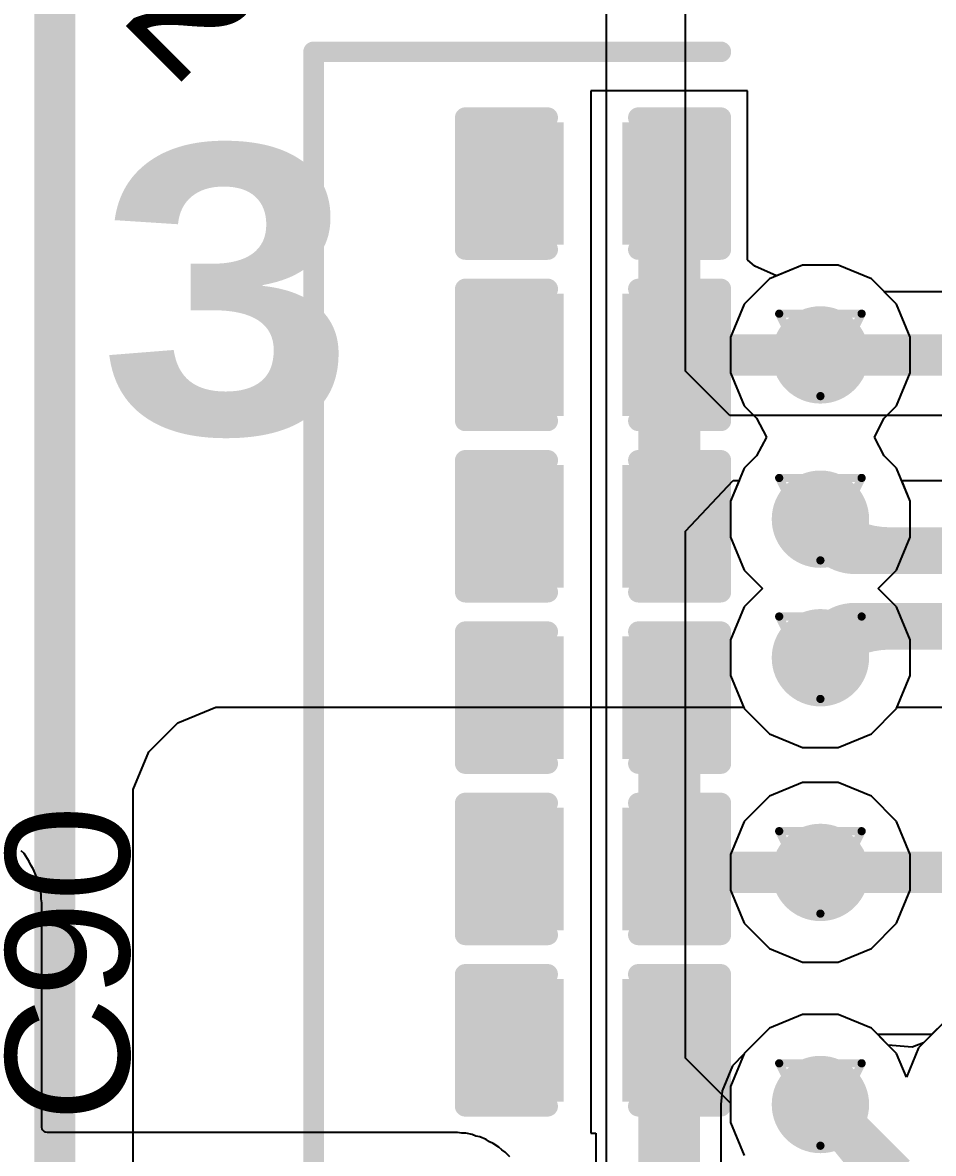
# Model space of a CAD drawing. Header units: inches. Extents: x 0 to 211, y 0 to 201.
# Drawn here: x 2.3742 to 2.5951, y 1.5427 to 1.8171 of the extents above; entities that cross this region are included whole.
import ezdxf

# ---------------------------------------------------------------- set-up
doc = ezdxf.new("R2010")
doc.units = ezdxf.units.IN
doc.header["$MEASUREMENT"] = 0
for name, color, linetype in [('Bottom Layer', 5, 'Continuous'), ('Drill Drawing', 1, 'Continuous'), ('Layer 1', 16, 'Continuous'), ('Layer 2', 76, 'Continuous'), ('Top Layer', 1, 'Continuous'), ('Top Overlay', 2, 'Continuous'), ('Top Paste', 8, 'Continuous'), ('Top Solder', 216, 'Continuous'), ('Via Holes', 16, 'Continuous')]:
    doc.layers.add(name, color=color, linetype=linetype)
doc.styles.add('Arial', font='', dxfattribs={"height": 0.2})
doc.styles.add('Arial Black_Bold', font='', dxfattribs={"height": 0.2})
doc.styles.get('Arial').set_extended_font_data('Arial')
doc.styles.get('Arial Black_Bold').set_extended_font_data('Arial Black', bold=True)

# ---------------------------------------------------------------- blocks, each defined once
blk = doc.blocks.new('C___0402_259')
at = {"layer": 'Top Layer'}
for points in [[(-0.0275, -0.0125), (-0.0275, 0.0125), (-0.0095, 0.0125), (-0.0095, -0.0125)], [(0.0095, -0.0125), (0.0095, 0.0125), (0.0275, 0.0125), (0.0275, -0.0125)]]:
    blk.add_hatch(color=1, dxfattribs=at).paths.add_polyline_path(points)
at = {"layer": 'Top Paste'}
for points in [[(-0.0275, -0.0125), (-0.0275, 0.0125), (-0.0095, 0.0125), (-0.0095, -0.0125)], [(0.0095, -0.0125), (0.0095, 0.0125), (0.0275, 0.0125), (0.0275, -0.0125)]]:
    blk.add_hatch(color=8, dxfattribs=at).paths.add_polyline_path(points)
at = {"layer": 'Top Solder'}
for points in [[(-0.02986, -0.01486), (-0.02986, 0.01486), (-0.00714, 0.01486), (-0.00714, -0.01486)], [(0.00714, -0.01486), (0.00714, 0.01486), (0.02986, 0.01486), (0.02986, -0.01486)]]:
    blk.add_hatch(color=216, dxfattribs=at).paths.add_polyline_path(points)
at = {"layer": 'Top Overlay'}
for points in [[(-0.031, -0.016, 0.005, 0.005, 0), (-0.031, 0.016, 0.005, 0.005, 0)], [(-0.031, 0.016, 0.005, 0.005, 0), (-0.011, 0.016, 0.005, 0.005, 0)], [(0.011, 0.016, 0.005, 0.005, 0), (0.031, 0.016, 0.005, 0.005, 0)], [(0.031, -0.016, 0.005, 0.005, 0), (0.031, 0.016, 0.005, 0.005, 0)], [(-0.031, -0.016, 0.005, 0.005, 0), (-0.011, -0.016, 0.005, 0.005, 0)], [(0.011, -0.016, 0.005, 0.005, 0), (0.031, -0.016, 0.005, 0.005, 0)]]:
    blk.add_lwpolyline(points, format="xyseb", dxfattribs=at)
for points in [[(-0.03225, 0.016, 0.0025, 0.0025, 1), (-0.02975, 0.016, 0.0025, 0.0025, 1)], [(-0.03225, 0.016, 0.0025, 0.0025, 1), (-0.02975, 0.016, 0.0025, 0.0025, 1)], [(-0.01225, 0.016, 0.0025, 0.0025, 1), (-0.00975, 0.016, 0.0025, 0.0025, 1)], [(0.00975, 0.016, 0.0025, 0.0025, 1), (0.01225, 0.016, 0.0025, 0.0025, 1)], [(0.02975, 0.016, 0.0025, 0.0025, 1), (0.03225, 0.016, 0.0025, 0.0025, 1)], [(0.02975, 0.016, 0.0025, 0.0025, 1), (0.03225, 0.016, 0.0025, 0.0025, 1)], [(-0.03225, -0.016, 0.0025, 0.0025, 1), (-0.02975, -0.016, 0.0025, 0.0025, 1)], [(-0.03225, -0.016, 0.0025, 0.0025, 1), (-0.02975, -0.016, 0.0025, 0.0025, 1)], [(-0.01225, -0.016, 0.0025, 0.0025, 1), (-0.00975, -0.016, 0.0025, 0.0025, 1)], [(0.00975, -0.016, 0.0025, 0.0025, 1), (0.01225, -0.016, 0.0025, 0.0025, 1)], [(0.02975, -0.016, 0.0025, 0.0025, 1), (0.03225, -0.016, 0.0025, 0.0025, 1)], [(0.02975, -0.016, 0.0025, 0.0025, 1), (0.03225, -0.016, 0.0025, 0.0025, 1)]]:
    blk.add_lwpolyline(points, format="xyseb", close=True, dxfattribs=at)
blk = doc.blocks.new('C___0402_263')
at = {"layer": 'Top Layer'}
for points in [[(-0.0275, -0.0125), (-0.0275, 0.0125), (-0.0095, 0.0125), (-0.0095, -0.0125)], [(0.0095, -0.0125), (0.0095, 0.0125), (0.0275, 0.0125), (0.0275, -0.0125)]]:
    blk.add_hatch(color=1, dxfattribs=at).paths.add_polyline_path(points)
at = {"layer": 'Top Paste'}
for points in [[(-0.0275, -0.0125), (-0.0275, 0.0125), (-0.0095, 0.0125), (-0.0095, -0.0125)], [(0.0095, -0.0125), (0.0095, 0.0125), (0.0275, 0.0125), (0.0275, -0.0125)]]:
    blk.add_hatch(color=8, dxfattribs=at).paths.add_polyline_path(points)
at = {"layer": 'Top Solder'}
for points in [[(-0.02986, -0.01486), (-0.02986, 0.01486), (-0.00714, 0.01486), (-0.00714, -0.01486)], [(0.00714, -0.01486), (0.00714, 0.01486), (0.02986, 0.01486), (0.02986, -0.01486)]]:
    blk.add_hatch(color=216, dxfattribs=at).paths.add_polyline_path(points)
at = {"layer": 'Top Overlay'}
for points in [[(-0.031, 0.016, 0.005, 0.005, 0), (-0.011, 0.016, 0.005, 0.005, 0)], [(-0.031, -0.016, 0.005, 0.005, 0), (-0.031, 0.016, 0.005, 0.005, 0)], [(0.011, 0.016, 0.005, 0.005, 0), (0.031, 0.016, 0.005, 0.005, 0)], [(0.031, 0.016, 0.005, 0.005, 0), (0.031, -0.016, 0.005, 0.005, 0)], [(-0.031, -0.016, 0.005, 0.005, 0), (-0.011, -0.016, 0.005, 0.005, 0)], [(0.011, -0.016, 0.005, 0.005, 0), (0.031, -0.016, 0.005, 0.005, 0)]]:
    blk.add_lwpolyline(points, format="xyseb", dxfattribs=at)
for points in [[(-0.03225, 0.016, 0.0025, 0.0025, 1), (-0.02975, 0.016, 0.0025, 0.0025, 1)], [(-0.03225, 0.016, 0.0025, 0.0025, 1), (-0.02975, 0.016, 0.0025, 0.0025, 1)], [(-0.01225, 0.016, 0.0025, 0.0025, 1), (-0.00975, 0.016, 0.0025, 0.0025, 1)], [(0.00975, 0.016, 0.0025, 0.0025, 1), (0.01225, 0.016, 0.0025, 0.0025, 1)], [(0.02975, 0.016, 0.0025, 0.0025, 1), (0.03225, 0.016, 0.0025, 0.0025, 1)], [(0.02975, 0.016, 0.0025, 0.0025, 1), (0.03225, 0.016, 0.0025, 0.0025, 1)], [(-0.03225, -0.016, 0.0025, 0.0025, 1), (-0.02975, -0.016, 0.0025, 0.0025, 1)], [(-0.03225, -0.016, 0.0025, 0.0025, 1), (-0.02975, -0.016, 0.0025, 0.0025, 1)], [(-0.01225, -0.016, 0.0025, 0.0025, 1), (-0.00975, -0.016, 0.0025, 0.0025, 1)], [(0.00975, -0.016, 0.0025, 0.0025, 1), (0.01225, -0.016, 0.0025, 0.0025, 1)], [(0.02975, -0.016, 0.0025, 0.0025, 1), (0.03225, -0.016, 0.0025, 0.0025, 1)], [(0.02975, -0.016, 0.0025, 0.0025, 1), (0.03225, -0.016, 0.0025, 0.0025, 1)]]:
    blk.add_lwpolyline(points, format="xyseb", close=True, dxfattribs=at)
blk = doc.blocks.new('C___0402_267')
at = {"layer": 'Top Layer'}
for points in [[(-0.0275, -0.0125), (-0.0275, 0.0125), (-0.0095, 0.0125), (-0.0095, -0.0125)], [(0.0095, -0.0125), (0.0095, 0.0125), (0.0275, 0.0125), (0.0275, -0.0125)]]:
    blk.add_hatch(color=1, dxfattribs=at).paths.add_polyline_path(points)
at = {"layer": 'Top Paste'}
for points in [[(-0.0275, -0.0125), (-0.0275, 0.0125), (-0.0095, 0.0125), (-0.0095, -0.0125)], [(0.0095, -0.0125), (0.0095, 0.0125), (0.0275, 0.0125), (0.0275, -0.0125)]]:
    blk.add_hatch(color=8, dxfattribs=at).paths.add_polyline_path(points)
at = {"layer": 'Top Solder'}
for points in [[(-0.02986, -0.01486), (-0.02986, 0.01486), (-0.00714, 0.01486), (-0.00714, -0.01486)], [(0.00714, -0.01486), (0.00714, 0.01486), (0.02986, 0.01486), (0.02986, -0.01486)]]:
    blk.add_hatch(color=216, dxfattribs=at).paths.add_polyline_path(points)
at = {"layer": 'Top Overlay'}
for points in [[(-0.031, 0.016, 0.005, 0.005, 0), (-0.011, 0.016, 0.005, 0.005, 0)], [(-0.031, -0.016, 0.005, 0.005, 0), (-0.031, 0.016, 0.005, 0.005, 0)], [(0.011, 0.016, 0.005, 0.005, 0), (0.031, 0.016, 0.005, 0.005, 0)], [(0.031, -0.016, 0.005, 0.005, 0), (0.031, 0.016, 0.005, 0.005, 0)], [(-0.031, -0.016, 0.005, 0.005, 0), (-0.011, -0.016, 0.005, 0.005, 0)], [(0.011, -0.016, 0.005, 0.005, 0), (0.031, -0.016, 0.005, 0.005, 0)]]:
    blk.add_lwpolyline(points, format="xyseb", dxfattribs=at)
for points in [[(-0.03225, 0.016, 0.0025, 0.0025, 1), (-0.02975, 0.016, 0.0025, 0.0025, 1)], [(-0.03225, 0.016, 0.0025, 0.0025, 1), (-0.02975, 0.016, 0.0025, 0.0025, 1)], [(-0.01225, 0.016, 0.0025, 0.0025, 1), (-0.00975, 0.016, 0.0025, 0.0025, 1)], [(0.00975, 0.016, 0.0025, 0.0025, 1), (0.01225, 0.016, 0.0025, 0.0025, 1)], [(0.02975, 0.016, 0.0025, 0.0025, 1), (0.03225, 0.016, 0.0025, 0.0025, 1)], [(0.02975, 0.016, 0.0025, 0.0025, 1), (0.03225, 0.016, 0.0025, 0.0025, 1)], [(-0.03225, -0.016, 0.0025, 0.0025, 1), (-0.02975, -0.016, 0.0025, 0.0025, 1)], [(-0.03225, -0.016, 0.0025, 0.0025, 1), (-0.02975, -0.016, 0.0025, 0.0025, 1)], [(-0.01225, -0.016, 0.0025, 0.0025, 1), (-0.00975, -0.016, 0.0025, 0.0025, 1)], [(0.00975, -0.016, 0.0025, 0.0025, 1), (0.01225, -0.016, 0.0025, 0.0025, 1)], [(0.02975, -0.016, 0.0025, 0.0025, 1), (0.03225, -0.016, 0.0025, 0.0025, 1)], [(0.02975, -0.016, 0.0025, 0.0025, 1), (0.03225, -0.016, 0.0025, 0.0025, 1)]]:
    blk.add_lwpolyline(points, format="xyseb", close=True, dxfattribs=at)
blk = doc.blocks.new('C___0402_268')
at = {"layer": 'Top Layer'}
for points in [[(-0.0275, -0.0125), (-0.0275, 0.0125), (-0.0095, 0.0125), (-0.0095, -0.0125)], [(0.0095, -0.0125), (0.0095, 0.0125), (0.0275, 0.0125), (0.0275, -0.0125)]]:
    blk.add_hatch(color=1, dxfattribs=at).paths.add_polyline_path(points)
at = {"layer": 'Top Paste'}
for points in [[(-0.0275, -0.0125), (-0.0275, 0.0125), (-0.0095, 0.0125), (-0.0095, -0.0125)], [(0.0095, -0.0125), (0.0095, 0.0125), (0.0275, 0.0125), (0.0275, -0.0125)]]:
    blk.add_hatch(color=8, dxfattribs=at).paths.add_polyline_path(points)
at = {"layer": 'Top Solder'}
for points in [[(-0.02986, -0.01486), (-0.02986, 0.01486), (-0.00714, 0.01486), (-0.00714, -0.01486)], [(0.00714, -0.01486), (0.00714, 0.01486), (0.02986, 0.01486), (0.02986, -0.01486)]]:
    blk.add_hatch(color=216, dxfattribs=at).paths.add_polyline_path(points)
at = {"layer": 'Top Overlay'}
for points in [[(-0.031, 0.016, 0.005, 0.005, 0), (-0.031, -0.016, 0.005, 0.005, 0)], [(-0.031, 0.016, 0.005, 0.005, 0), (-0.011, 0.016, 0.005, 0.005, 0)], [(0.011, 0.016, 0.005, 0.005, 0), (0.031, 0.016, 0.005, 0.005, 0)], [(0.031, -0.016, 0.005, 0.005, 0), (0.031, 0.016, 0.005, 0.005, 0)], [(-0.031, -0.016, 0.005, 0.005, 0), (-0.011, -0.016, 0.005, 0.005, 0)], [(0.011, -0.016, 0.005, 0.005, 0), (0.031, -0.016, 0.005, 0.005, 0)]]:
    blk.add_lwpolyline(points, format="xyseb", dxfattribs=at)
for points in [[(-0.03225, 0.016, 0.0025, 0.0025, 1), (-0.02975, 0.016, 0.0025, 0.0025, 1)], [(-0.03225, 0.016, 0.0025, 0.0025, 1), (-0.02975, 0.016, 0.0025, 0.0025, 1)], [(-0.01225, 0.016, 0.0025, 0.0025, 1), (-0.00975, 0.016, 0.0025, 0.0025, 1)], [(0.00975, 0.016, 0.0025, 0.0025, 1), (0.01225, 0.016, 0.0025, 0.0025, 1)], [(0.02975, 0.016, 0.0025, 0.0025, 1), (0.03225, 0.016, 0.0025, 0.0025, 1)], [(0.02975, 0.016, 0.0025, 0.0025, 1), (0.03225, 0.016, 0.0025, 0.0025, 1)], [(-0.03225, -0.016, 0.0025, 0.0025, 1), (-0.02975, -0.016, 0.0025, 0.0025, 1)], [(-0.03225, -0.016, 0.0025, 0.0025, 1), (-0.02975, -0.016, 0.0025, 0.0025, 1)], [(-0.01225, -0.016, 0.0025, 0.0025, 1), (-0.00975, -0.016, 0.0025, 0.0025, 1)], [(0.00975, -0.016, 0.0025, 0.0025, 1), (0.01225, -0.016, 0.0025, 0.0025, 1)], [(0.02975, -0.016, 0.0025, 0.0025, 1), (0.03225, -0.016, 0.0025, 0.0025, 1)], [(0.02975, -0.016, 0.0025, 0.0025, 1), (0.03225, -0.016, 0.0025, 0.0025, 1)]]:
    blk.add_lwpolyline(points, format="xyseb", close=True, dxfattribs=at)
blk = doc.blocks.new('C___0402_269')
at = {"layer": 'Top Layer'}
for points in [[(-0.0275, -0.0125), (-0.0275, 0.0125), (-0.0095, 0.0125), (-0.0095, -0.0125)], [(0.0095, -0.0125), (0.0095, 0.0125), (0.0275, 0.0125), (0.0275, -0.0125)]]:
    blk.add_hatch(color=1, dxfattribs=at).paths.add_polyline_path(points)
at = {"layer": 'Top Paste'}
for points in [[(-0.0275, -0.0125), (-0.0275, 0.0125), (-0.0095, 0.0125), (-0.0095, -0.0125)], [(0.0095, -0.0125), (0.0095, 0.0125), (0.0275, 0.0125), (0.0275, -0.0125)]]:
    blk.add_hatch(color=8, dxfattribs=at).paths.add_polyline_path(points)
at = {"layer": 'Top Solder'}
for points in [[(-0.02986, -0.01486), (-0.02986, 0.01486), (-0.00714, 0.01486), (-0.00714, -0.01486)], [(0.00714, -0.01486), (0.00714, 0.01486), (0.02986, 0.01486), (0.02986, -0.01486)]]:
    blk.add_hatch(color=216, dxfattribs=at).paths.add_polyline_path(points)
at = {"layer": 'Top Overlay'}
for points in [[(-0.031, -0.016, 0.005, 0.005, 0), (-0.031, 0.016, 0.005, 0.005, 0)], [(-0.031, 0.016, 0.005, 0.005, 0), (-0.011, 0.016, 0.005, 0.005, 0)], [(0.011, 0.016, 0.005, 0.005, 0), (0.031, 0.016, 0.005, 0.005, 0)], [(0.031, 0.016, 0.005, 0.005, 0), (0.031, -0.016, 0.005, 0.005, 0)], [(-0.031, -0.016, 0.005, 0.005, 0), (-0.011, -0.016, 0.005, 0.005, 0)], [(0.011, -0.016, 0.005, 0.005, 0), (0.031, -0.016, 0.005, 0.005, 0)]]:
    blk.add_lwpolyline(points, format="xyseb", dxfattribs=at)
for points in [[(-0.03225, 0.016, 0.0025, 0.0025, 1), (-0.02975, 0.016, 0.0025, 0.0025, 1)], [(-0.03225, 0.016, 0.0025, 0.0025, 1), (-0.02975, 0.016, 0.0025, 0.0025, 1)], [(-0.01225, 0.016, 0.0025, 0.0025, 1), (-0.00975, 0.016, 0.0025, 0.0025, 1)], [(0.00975, 0.016, 0.0025, 0.0025, 1), (0.01225, 0.016, 0.0025, 0.0025, 1)], [(0.02975, 0.016, 0.0025, 0.0025, 1), (0.03225, 0.016, 0.0025, 0.0025, 1)], [(0.02975, 0.016, 0.0025, 0.0025, 1), (0.03225, 0.016, 0.0025, 0.0025, 1)], [(-0.03225, -0.016, 0.0025, 0.0025, 1), (-0.02975, -0.016, 0.0025, 0.0025, 1)], [(-0.03225, -0.016, 0.0025, 0.0025, 1), (-0.02975, -0.016, 0.0025, 0.0025, 1)], [(-0.01225, -0.016, 0.0025, 0.0025, 1), (-0.00975, -0.016, 0.0025, 0.0025, 1)], [(0.00975, -0.016, 0.0025, 0.0025, 1), (0.01225, -0.016, 0.0025, 0.0025, 1)], [(0.02975, -0.016, 0.0025, 0.0025, 1), (0.03225, -0.016, 0.0025, 0.0025, 1)], [(0.02975, -0.016, 0.0025, 0.0025, 1), (0.03225, -0.016, 0.0025, 0.0025, 1)]]:
    blk.add_lwpolyline(points, format="xyseb", close=True, dxfattribs=at)
blk = doc.blocks.new('C___0402_270')
at = {"layer": 'Top Layer'}
for points in [[(-0.0275, -0.0125), (-0.0275, 0.0125), (-0.0095, 0.0125), (-0.0095, -0.0125)], [(0.0095, -0.0125), (0.0095, 0.0125), (0.0275, 0.0125), (0.0275, -0.0125)]]:
    blk.add_hatch(color=1, dxfattribs=at).paths.add_polyline_path(points)
at = {"layer": 'Top Paste'}
for points in [[(-0.0275, -0.0125), (-0.0275, 0.0125), (-0.0095, 0.0125), (-0.0095, -0.0125)], [(0.0095, -0.0125), (0.0095, 0.0125), (0.0275, 0.0125), (0.0275, -0.0125)]]:
    blk.add_hatch(color=8, dxfattribs=at).paths.add_polyline_path(points)
at = {"layer": 'Top Solder'}
for points in [[(-0.02986, -0.01486), (-0.02986, 0.01486), (-0.00714, 0.01486), (-0.00714, -0.01486)], [(0.00714, -0.01486), (0.00714, 0.01486), (0.02986, 0.01486), (0.02986, -0.01486)]]:
    blk.add_hatch(color=216, dxfattribs=at).paths.add_polyline_path(points)
at = {"layer": 'Top Overlay'}
for points in [[(-0.031, -0.016, 0.005, 0.005, 0), (-0.031, 0.016, 0.005, 0.005, 0)], [(-0.031, 0.016, 0.005, 0.005, 0), (-0.011, 0.016, 0.005, 0.005, 0)], [(0.011, 0.016, 0.005, 0.005, 0), (0.031, 0.016, 0.005, 0.005, 0)], [(0.031, -0.016, 0.005, 0.005, 0), (0.031, 0.016, 0.005, 0.005, 0)], [(-0.031, -0.016, 0.005, 0.005, 0), (-0.011, -0.016, 0.005, 0.005, 0)], [(0.011, -0.016, 0.005, 0.005, 0), (0.031, -0.016, 0.005, 0.005, 0)]]:
    blk.add_lwpolyline(points, format="xyseb", dxfattribs=at)
for points in [[(-0.03225, 0.016, 0.0025, 0.0025, 1), (-0.02975, 0.016, 0.0025, 0.0025, 1)], [(-0.03225, 0.016, 0.0025, 0.0025, 1), (-0.02975, 0.016, 0.0025, 0.0025, 1)], [(-0.01225, 0.016, 0.0025, 0.0025, 1), (-0.00975, 0.016, 0.0025, 0.0025, 1)], [(0.00975, 0.016, 0.0025, 0.0025, 1), (0.01225, 0.016, 0.0025, 0.0025, 1)], [(0.02975, 0.016, 0.0025, 0.0025, 1), (0.03225, 0.016, 0.0025, 0.0025, 1)], [(0.02975, 0.016, 0.0025, 0.0025, 1), (0.03225, 0.016, 0.0025, 0.0025, 1)], [(-0.03225, -0.016, 0.0025, 0.0025, 1), (-0.02975, -0.016, 0.0025, 0.0025, 1)], [(-0.03225, -0.016, 0.0025, 0.0025, 1), (-0.02975, -0.016, 0.0025, 0.0025, 1)], [(-0.01225, -0.016, 0.0025, 0.0025, 1), (-0.00975, -0.016, 0.0025, 0.0025, 1)], [(0.00975, -0.016, 0.0025, 0.0025, 1), (0.01225, -0.016, 0.0025, 0.0025, 1)], [(0.02975, -0.016, 0.0025, 0.0025, 1), (0.03225, -0.016, 0.0025, 0.0025, 1)], [(0.02975, -0.016, 0.0025, 0.0025, 1), (0.03225, -0.016, 0.0025, 0.0025, 1)]]:
    blk.add_lwpolyline(points, format="xyseb", close=True, dxfattribs=at)

msp = doc.modelspace()

# ---------------------------------------------------------------- hatches: boundary and pattern name
at = {"layer": 'Bottom Layer'}
h = msp.add_hatch(color=5, dxfattribs=at)
edge = h.paths.add_edge_path()
edge.add_arc((2.56773, 1.73646), 0.01181, 0, 360)
h = msp.add_hatch(color=5, dxfattribs=at)
edge = h.paths.add_edge_path()
edge.add_arc((2.56773, 1.6966), 0.01181, 0, 360)
h = msp.add_hatch(color=5, dxfattribs=at)
edge = h.paths.add_edge_path()
edge.add_arc((2.56773, 1.66298), 0.01181, 0, 360)
h = msp.add_hatch(color=5, dxfattribs=at)
edge = h.paths.add_edge_path()
edge.add_arc((2.56773, 1.61089), 0.01181, 0, 360)
h = msp.add_hatch(color=5, dxfattribs=at)
edge = h.paths.add_edge_path()
edge.add_arc((2.56773, 1.55457), 0.01181, 0, 360)
at = {"layer": 'Layer 1'}
h = msp.add_hatch(color=16, dxfattribs=at)
edge = h.paths.add_edge_path()
edge.add_arc((2.56773, 1.73646), 0.01181, 0, 360)
h = msp.add_hatch(color=16, dxfattribs=at)
edge = h.paths.add_edge_path()
edge.add_arc((2.56773, 1.6966), 0.01181, 0, 360)
h = msp.add_hatch(color=16, dxfattribs=at)
edge = h.paths.add_edge_path()
edge.add_arc((2.56773, 1.66298), 0.01181, 0, 360)
h = msp.add_hatch(color=16, dxfattribs=at)
edge = h.paths.add_edge_path()
edge.add_arc((2.56773, 1.61089), 0.01181, 0, 360)
h = msp.add_hatch(color=16, dxfattribs=at)
edge = h.paths.add_edge_path()
edge.add_arc((2.56773, 1.55457), 0.01181, 0, 360)
at = {"layer": 'Layer 2'}
h = msp.add_hatch(color=76, dxfattribs=at)
edge = h.paths.add_edge_path()
edge.add_arc((2.56773, 1.73646), 0.01181, 0, 360)
h = msp.add_hatch(color=76, dxfattribs=at)
edge = h.paths.add_edge_path()
edge.add_arc((2.56773, 1.6966), 0.01181, 0, 360)
h = msp.add_hatch(color=76, dxfattribs=at)
edge = h.paths.add_edge_path()
edge.add_arc((2.56773, 1.66298), 0.01181, 0, 360)
h = msp.add_hatch(color=76, dxfattribs=at)
edge = h.paths.add_edge_path()
edge.add_arc((2.56773, 1.61089), 0.01181, 0, 360)
h = msp.add_hatch(color=76, dxfattribs=at)
edge = h.paths.add_edge_path()
edge.add_arc((2.56773, 1.55457), 0.01181, 0, 360)
at = {"layer": 'Top Layer'}
h = msp.add_hatch(color=1, dxfattribs=at)
edge = h.paths.add_edge_path()
edge.add_arc((2.56773, 1.73646), 0.01181, 0, 360)
h = msp.add_hatch(color=1, dxfattribs=at)
edge = h.paths.add_edge_path()
edge.add_arc((2.56773, 1.6966), 0.01181, 0, 360)
h = msp.add_hatch(color=1, dxfattribs=at)
edge = h.paths.add_edge_path()
edge.add_arc((2.56773, 1.66298), 0.01181, 0, 360)
h = msp.add_hatch(color=1, dxfattribs=at)
edge = h.paths.add_edge_path()
edge.add_arc((2.56773, 1.61089), 0.01181, 0, 360)
h = msp.add_hatch(color=1, dxfattribs=at)
edge = h.paths.add_edge_path()
edge.add_arc((2.56773, 1.55457), 0.01181, 0, 360)
at = {"layer": 'Via Holes'}
h = msp.add_hatch(color=7, dxfattribs=at)
edge = h.paths.add_edge_path()
edge.add_arc((2.56773, 1.73646), 0.00591, 0, 360)
h = msp.add_hatch(color=7, dxfattribs=at)
edge = h.paths.add_edge_path()
edge.add_arc((2.56773, 1.6966), 0.00591, 0, 360)
h = msp.add_hatch(color=7, dxfattribs=at)
edge = h.paths.add_edge_path()
edge.add_arc((2.56773, 1.66298), 0.00591, 0, 360)
h = msp.add_hatch(color=7, dxfattribs=at)
edge = h.paths.add_edge_path()
edge.add_arc((2.56773, 1.61089), 0.00591, 0, 360)
h = msp.add_hatch(color=7, dxfattribs=at)
edge = h.paths.add_edge_path()
edge.add_arc((2.56773, 1.55457), 0.00591, 0, 360)

# ---------------------------------------------------------------- linework, layer by layer
at = {"layer": 'Bottom Layer'}
for p, q in [((2.41184, 1.64719), (2.42103, 1.651)), ((2.42103, 1.651), (2.426, 1.651)), ((2.426, 1.651), (2.54909, 1.651)), ((2.54909, 1.651), (2.54924, 1.65063)), ((2.54924, 1.65063), (2.55538, 1.64449)), ((2.58009, 1.64449), (2.58622, 1.65063)), ((2.58622, 1.65063), (2.58638, 1.651)), ((2.58638, 1.651), (2.72993, 1.651)), ((2.40481, 1.64016), (2.41184, 1.64719)), ((2.55538, 1.64449), (2.5634, 1.64117)), ((2.57207, 1.64117), (2.58009, 1.64449)), ((2.5634, 1.64117), (2.57207, 1.64117)), ((2.401, 1.63097), (2.40481, 1.64016)), ((2.5634, 1.6327), (2.55538, 1.62938)), ((2.57207, 1.6327), (2.5634, 1.6327)), ((2.58009, 1.62938), (2.57207, 1.6327)), ((2.401, 1.626), (2.401, 1.63097)), ((2.55538, 1.62938), (2.54924, 1.62325)), ((2.58622, 1.62325), (2.58009, 1.62938)), ((2.401, 1.46811), (2.401, 1.626)), ((2.54924, 1.62325), (2.54592, 1.61523)), ((2.58954, 1.61523), (2.58622, 1.62325)), ((2.54592, 1.61523), (2.54592, 1.60656)), ((2.58954, 1.60656), (2.58954, 1.61523)), ((2.54592, 1.60656), (2.54924, 1.59854)), ((2.58622, 1.59854), (2.58954, 1.60656)), ((2.54924, 1.59854), (2.55538, 1.5924)), ((2.58009, 1.5924), (2.58622, 1.59854)), ((2.55538, 1.5924), (2.5634, 1.58908)), ((2.57207, 1.58908), (2.58009, 1.5924)), ((2.5634, 1.58908), (2.57207, 1.58908)), ((2.5634, 1.57638), (2.55538, 1.57306)), ((2.57207, 1.57638), (2.5634, 1.57638)), ((2.58009, 1.57306), (2.57207, 1.57638)), ((2.55538, 1.57306), (2.54924, 1.56693)), ((2.58163, 1.57152), (2.58009, 1.57306)), ((2.59765, 1.57446), (2.59471, 1.57152)), ((2.59471, 1.57152), (2.58163, 1.57152)), ((2.54917, 1.56675), (2.54641, 1.56399)), ((2.54924, 1.56693), (2.54917, 1.56675)), ((2.54641, 1.56399), (2.54388, 1.55788)), ((2.54388, 1.55788), (2.54355, 1.55457)), ((2.54355, 1.55457), (2.54355, 1.47255))]:
    msp.add_line(p, q, dxfattribs=at)
for points in [[(2.382, 1.3123, 0.01, 0.01, 0), (2.382, 1.93891, 0.01, 0.01, 0)], [(2.57604, 1.68829, 0.01, 0.01, -0.414214), (2.56773, 1.6966, 0.01, 0.01, 0)], [(2.57604, 1.68829, 0.01, 0.01, 0), (2.60491, 1.68829, 0.01, 0.01, 0)], [(2.56773, 1.66298, 0.01, 0.01, -0.414214), (2.57604, 1.67129, 0.01, 0.01, 0)], [(2.57604, 1.67129, 0.01, 0.01, 0), (2.61195, 1.67129, 0.01, 0.01, 0)], [(2.56773, 1.55557, 0.01, 0.01, 0), (2.58588, 1.53742, 0.01, 0.01, 0)]]:
    msp.add_lwpolyline(points, format="xyseb", dxfattribs=at)
for points in [[(2.56523, 1.6966, 0.005, 0.005, 1), (2.57023, 1.6966, 0.005, 0.005, 1)], [(2.57354, 1.68829, 0.005, 0.005, 1), (2.57854, 1.68829, 0.005, 0.005, 1)], [(2.57354, 1.68829, 0.005, 0.005, 1), (2.57854, 1.68829, 0.005, 0.005, 1)], [(2.57354, 1.67129, 0.005, 0.005, 1), (2.57854, 1.67129, 0.005, 0.005, 1)], [(2.57354, 1.67129, 0.005, 0.005, 1), (2.57854, 1.67129, 0.005, 0.005, 1)], [(2.56523, 1.66298, 0.005, 0.005, 1), (2.57023, 1.66298, 0.005, 0.005, 1)], [(2.56523, 1.55557, 0.005, 0.005, 1), (2.57023, 1.55557, 0.005, 0.005, 1)]]:
    msp.add_lwpolyline(points, format="xyseb", close=True, dxfattribs=at)
at = {"layer": 'Drill Drawing'}
for points in [[(2.55773, 1.74646, 0.002, 0.002, 0), (2.57773, 1.74646, 0.002, 0.002, 0)], [(2.55773, 1.74646, 0.002, 0.002, 0), (2.56773, 1.72646, 0.002, 0.002, 0)], [(2.56773, 1.72646, 0.002, 0.002, 0), (2.57773, 1.74646, 0.002, 0.002, 0)], [(2.55773, 1.7066, 0.002, 0.002, 0), (2.57773, 1.7066, 0.002, 0.002, 0)], [(2.55773, 1.7066, 0.002, 0.002, 0), (2.56773, 1.6866, 0.002, 0.002, 0)], [(2.56773, 1.6866, 0.002, 0.002, 0), (2.57773, 1.7066, 0.002, 0.002, 0)], [(2.55773, 1.67298, 0.002, 0.002, 0), (2.57773, 1.67298, 0.002, 0.002, 0)], [(2.55773, 1.67298, 0.002, 0.002, 0), (2.56773, 1.65298, 0.002, 0.002, 0)], [(2.56773, 1.65298, 0.002, 0.002, 0), (2.57773, 1.67298, 0.002, 0.002, 0)], [(2.55773, 1.62089, 0.002, 0.002, 0), (2.57773, 1.62089, 0.002, 0.002, 0)], [(2.55773, 1.62089, 0.002, 0.002, 0), (2.56773, 1.60089, 0.002, 0.002, 0)], [(2.56773, 1.60089, 0.002, 0.002, 0), (2.57773, 1.62089, 0.002, 0.002, 0)], [(2.55773, 1.56457, 0.002, 0.002, 0), (2.57773, 1.56457, 0.002, 0.002, 0)], [(2.55773, 1.56457, 0.002, 0.002, 0), (2.56773, 1.54457, 0.002, 0.002, 0)], [(2.56773, 1.54457, 0.002, 0.002, 0), (2.57773, 1.56457, 0.002, 0.002, 0)]]:
    msp.add_lwpolyline(points, format="xyseb", dxfattribs=at)
for points in [[(2.55723, 1.74646, 0.001, 0.001, 1), (2.55823, 1.74646, 0.001, 0.001, 1)], [(2.55723, 1.74646, 0.001, 0.001, 1), (2.55823, 1.74646, 0.001, 0.001, 1)], [(2.57723, 1.74646, 0.001, 0.001, 1), (2.57823, 1.74646, 0.001, 0.001, 1)], [(2.57723, 1.74646, 0.001, 0.001, 1), (2.57823, 1.74646, 0.001, 0.001, 1)], [(2.56723, 1.72646, 0.001, 0.001, 1), (2.56823, 1.72646, 0.001, 0.001, 1)], [(2.56723, 1.72646, 0.001, 0.001, 1), (2.56823, 1.72646, 0.001, 0.001, 1)], [(2.55723, 1.7066, 0.001, 0.001, 1), (2.55823, 1.7066, 0.001, 0.001, 1)], [(2.55723, 1.7066, 0.001, 0.001, 1), (2.55823, 1.7066, 0.001, 0.001, 1)], [(2.57723, 1.7066, 0.001, 0.001, 1), (2.57823, 1.7066, 0.001, 0.001, 1)], [(2.57723, 1.7066, 0.001, 0.001, 1), (2.57823, 1.7066, 0.001, 0.001, 1)], [(2.56723, 1.6866, 0.001, 0.001, 1), (2.56823, 1.6866, 0.001, 0.001, 1)], [(2.56723, 1.6866, 0.001, 0.001, 1), (2.56823, 1.6866, 0.001, 0.001, 1)], [(2.55723, 1.67298, 0.001, 0.001, 1), (2.55823, 1.67298, 0.001, 0.001, 1)], [(2.55723, 1.67298, 0.001, 0.001, 1), (2.55823, 1.67298, 0.001, 0.001, 1)], [(2.57723, 1.67298, 0.001, 0.001, 1), (2.57823, 1.67298, 0.001, 0.001, 1)], [(2.57723, 1.67298, 0.001, 0.001, 1), (2.57823, 1.67298, 0.001, 0.001, 1)], [(2.56723, 1.65298, 0.001, 0.001, 1), (2.56823, 1.65298, 0.001, 0.001, 1)], [(2.56723, 1.65298, 0.001, 0.001, 1), (2.56823, 1.65298, 0.001, 0.001, 1)], [(2.55723, 1.62089, 0.001, 0.001, 1), (2.55823, 1.62089, 0.001, 0.001, 1)], [(2.55723, 1.62089, 0.001, 0.001, 1), (2.55823, 1.62089, 0.001, 0.001, 1)], [(2.57723, 1.62089, 0.001, 0.001, 1), (2.57823, 1.62089, 0.001, 0.001, 1)], [(2.57723, 1.62089, 0.001, 0.001, 1), (2.57823, 1.62089, 0.001, 0.001, 1)], [(2.56723, 1.60089, 0.001, 0.001, 1), (2.56823, 1.60089, 0.001, 0.001, 1)], [(2.56723, 1.60089, 0.001, 0.001, 1), (2.56823, 1.60089, 0.001, 0.001, 1)], [(2.55723, 1.56457, 0.001, 0.001, 1), (2.55823, 1.56457, 0.001, 0.001, 1)], [(2.55723, 1.56457, 0.001, 0.001, 1), (2.55823, 1.56457, 0.001, 0.001, 1)], [(2.57723, 1.56457, 0.001, 0.001, 1), (2.57823, 1.56457, 0.001, 0.001, 1)], [(2.57723, 1.56457, 0.001, 0.001, 1), (2.57823, 1.56457, 0.001, 0.001, 1)], [(2.56723, 1.54457, 0.001, 0.001, 1), (2.56823, 1.54457, 0.001, 0.001, 1)], [(2.56723, 1.54457, 0.001, 0.001, 1), (2.56823, 1.54457, 0.001, 0.001, 1)]]:
    msp.add_lwpolyline(points, format="xyseb", close=True, dxfattribs=at)
at = {"layer": 'Layer 1'}
for p, q in [((2.5634, 1.75827), (2.55538, 1.75495)), ((2.57207, 1.75827), (2.5634, 1.75827)), ((2.58009, 1.75495), (2.57207, 1.75827)), ((2.55538, 1.75495), (2.54924, 1.74881)), ((2.58622, 1.74881), (2.58009, 1.75495)), ((2.54924, 1.74881), (2.54592, 1.7408)), ((2.58954, 1.7408), (2.58622, 1.74881)), ((2.54592, 1.7408), (2.54592, 1.73212)), ((2.58954, 1.73212), (2.58954, 1.7408)), ((2.54592, 1.73212), (2.54924, 1.7241)), ((2.58622, 1.7241), (2.58954, 1.73212)), ((2.54924, 1.7241), (2.55224, 1.7211)), ((2.58322, 1.7211), (2.58622, 1.7241)), ((2.55224, 1.7211), (2.55463, 1.71653)), ((2.58084, 1.71653), (2.58322, 1.7211)), ((2.55463, 1.71653), (2.55224, 1.71196)), ((2.58322, 1.71196), (2.58084, 1.71653)), ((2.55224, 1.71196), (2.54924, 1.70896)), ((2.58622, 1.70896), (2.58322, 1.71196)), ((2.54924, 1.70896), (2.54592, 1.70094)), ((2.58954, 1.70094), (2.58622, 1.70896)), ((2.54592, 1.70094), (2.54592, 1.69226)), ((2.58954, 1.69226), (2.58954, 1.70094)), ((2.54592, 1.69226), (2.54924, 1.68425)), ((2.58622, 1.68425), (2.58954, 1.69226)), ((2.54924, 1.68425), (2.5537, 1.67979)), ((2.58177, 1.67979), (2.58622, 1.68425)), ((2.5537, 1.67979), (2.54924, 1.67533)), ((2.58622, 1.67533), (2.58177, 1.67979)), ((2.54924, 1.67533), (2.54592, 1.66732)), ((2.58954, 1.66732), (2.58622, 1.67533)), ((2.54592, 1.66732), (2.54592, 1.65864)), ((2.58954, 1.65864), (2.58954, 1.66732)), ((2.54592, 1.65864), (2.54924, 1.65063)), ((2.58622, 1.65063), (2.58954, 1.65864)), ((2.54924, 1.65063), (2.55538, 1.64449)), ((2.58009, 1.64449), (2.58622, 1.65063)), ((2.55538, 1.64449), (2.5634, 1.64117)), ((2.57207, 1.64117), (2.58009, 1.64449)), ((2.5634, 1.64117), (2.57207, 1.64117)), ((2.5634, 1.6327), (2.55538, 1.62938)), ((2.57207, 1.6327), (2.5634, 1.6327)), ((2.58009, 1.62938), (2.57207, 1.6327)), ((2.55538, 1.62938), (2.54924, 1.62325)), ((2.58622, 1.62325), (2.58009, 1.62938)), ((2.54924, 1.62325), (2.54592, 1.61523)), ((2.58954, 1.61523), (2.58622, 1.62325)), ((2.54592, 1.61523), (2.54592, 1.60656)), ((2.58954, 1.60656), (2.58954, 1.61523)), ((2.54592, 1.60656), (2.54924, 1.59854)), ((2.58622, 1.59854), (2.58954, 1.60656)), ((2.54924, 1.59854), (2.55538, 1.5924)), ((2.58009, 1.5924), (2.58622, 1.59854)), ((2.55538, 1.5924), (2.5634, 1.58908)), ((2.57207, 1.58908), (2.58009, 1.5924)), ((2.5634, 1.58908), (2.57207, 1.58908)), ((2.5634, 1.57638), (2.55538, 1.57306)), ((2.57207, 1.57638), (2.5634, 1.57638)), ((2.58009, 1.57306), (2.57207, 1.57638)), ((2.55538, 1.57306), (2.54924, 1.56693)), ((2.58419, 1.56896), (2.58009, 1.57306)), ((2.59765, 1.57446), (2.59272, 1.56953)), ((2.59272, 1.56953), (2.59002, 1.56845)), ((2.54924, 1.56693), (2.54592, 1.55891)), ((2.59002, 1.56845), (2.58419, 1.56896)), ((2.54592, 1.55891), (2.54592, 1.55023)), ((2.54592, 1.55023), (2.54924, 1.54222))]:
    msp.add_line(p, q, dxfattribs=at)
at = {"layer": 'Layer 2'}
for p, q in [((2.51572, 1.91272), (2.51572, 1.37772)), ((2.53499, 1.73253), (2.535, 1.9138)), ((2.54577, 1.72176), (2.53499, 1.73253)), ((2.62303, 1.72176), (2.54577, 1.72176)), ((2.53499, 1.69371), (2.5466, 1.70597)), ((2.54801, 1.70597), (2.54592, 1.70094)), ((2.5466, 1.70597), (2.54801, 1.70597)), ((2.58954, 1.70094), (2.58746, 1.70597)), ((2.58746, 1.70597), (2.62921, 1.70597)), ((2.54592, 1.70094), (2.54592, 1.69226)), ((2.58954, 1.69226), (2.58954, 1.70094)), ((2.53499, 1.56584), (2.53499, 1.69371)), ((2.54592, 1.69226), (2.54924, 1.68425)), ((2.58622, 1.68425), (2.58954, 1.69226)), ((2.54924, 1.68425), (2.5537, 1.67979)), ((2.58177, 1.67979), (2.58622, 1.68425)), ((2.5537, 1.67979), (2.54924, 1.67533)), ((2.58622, 1.67533), (2.58177, 1.67979)), ((2.54924, 1.67533), (2.54592, 1.66732)), ((2.58954, 1.66732), (2.58622, 1.67533)), ((2.54592, 1.66732), (2.54592, 1.65864)), ((2.58954, 1.65864), (2.58954, 1.66732)), ((2.54592, 1.65864), (2.54924, 1.65063)), ((2.58622, 1.65063), (2.58954, 1.65864)), ((2.54924, 1.65063), (2.55538, 1.64449)), ((2.58009, 1.64449), (2.58622, 1.65063)), ((2.55538, 1.64449), (2.5634, 1.64117)), ((2.57207, 1.64117), (2.58009, 1.64449)), ((2.5634, 1.64117), (2.57207, 1.64117)), ((2.5634, 1.57638), (2.55538, 1.57306)), ((2.57207, 1.57638), (2.5634, 1.57638)), ((2.58009, 1.57306), (2.57207, 1.57638)), ((2.55538, 1.57306), (2.54924, 1.56693)), ((2.58622, 1.56693), (2.58009, 1.57306)), ((2.59765, 1.57446), (2.59151, 1.56832)), ((2.54924, 1.56693), (2.54592, 1.55891)), ((2.58858, 1.56124), (2.58622, 1.56693)), ((2.59151, 1.56832), (2.58858, 1.56124)), ((2.54592, 1.55491), (2.53499, 1.56584)), ((2.54592, 1.55891), (2.54592, 1.55491))]:
    msp.add_line(p, q, dxfattribs=at)
at = {"layer": 'Top Layer'}
for p, q in [((2.55006, 1.80053), (2.51206, 1.80053)), ((2.51206, 1.80053), (2.51206, 1.75553)), ((2.55006, 1.75953), (2.55006, 1.80053)), ((2.55185, 1.75799), (2.55006, 1.75953)), ((2.55707, 1.75565), (2.55185, 1.75799)), ((2.5634, 1.75827), (2.55707, 1.75565)), ((2.57207, 1.75827), (2.5634, 1.75827)), ((2.58009, 1.75495), (2.57207, 1.75827)), ((2.51206, 1.75553), (2.51207, 1.75553)), ((2.51207, 1.75553), (2.51207, 1.71738)), ((2.58329, 1.75175), (2.58009, 1.75495)), ((2.66671, 1.75175), (2.58329, 1.75175)), ((2.51207, 1.71738), (2.51207, 1.71738)), ((2.51207, 1.71738), (2.51207, 1.67238)), ((2.51207, 1.67238), (2.51207, 1.63423)), ((2.51207, 1.63423), (2.51206, 1.63423)), ((2.51206, 1.63423), (2.51206, 1.59265)), ((2.37453, 1.61545), (2.37382, 1.61616)), ((2.3758, 1.61355), (2.37453, 1.61545)), ((2.37618, 1.61262), (2.3758, 1.61355)), ((2.37674, 1.61179), (2.37618, 1.61262)), ((2.37762, 1.60967), (2.37674, 1.61179)), ((2.37781, 1.60869), (2.37762, 1.60967)), ((2.3782, 1.60776), (2.37781, 1.60869)), ((2.37864, 1.60552), (2.3782, 1.60776)), ((2.37864, 1.60451), (2.37864, 1.60552)), ((2.37884, 1.60353), (2.37864, 1.60451)), ((2.37884, 1.60238), (2.37884, 1.60353)), ((2.37884, 1.54919), (2.37884, 1.60238)), ((2.51206, 1.59265), (2.51205, 1.59265)), ((2.51205, 1.59265), (2.51205, 1.54765)), ((2.37884, 1.54908), (2.37884, 1.54919)), ((2.37894, 1.54862), (2.37884, 1.54908)), ((2.37902, 1.54842), (2.37894, 1.54862)), ((2.37914, 1.54824), (2.37902, 1.54842)), ((2.37929, 1.54808), (2.37914, 1.54824)), ((2.37948, 1.54796), (2.37929, 1.54808)), ((2.37968, 1.54788), (2.37948, 1.54796)), ((2.38014, 1.54779), (2.37968, 1.54788)), ((2.38025, 1.54778), (2.38014, 1.54779)), ((2.47968, 1.54778), (2.38025, 1.54778)), ((2.48066, 1.54758), (2.47968, 1.54778)), ((2.48167, 1.54758), (2.48066, 1.54758)), ((2.48322, 1.54727), (2.48167, 1.54758)), ((2.51205, 1.54765), (2.51321, 1.54765)), ((2.51321, 1.54765), (2.51321, 1.53952)), ((2.48415, 1.54689), (2.48322, 1.54727)), ((2.48514, 1.54669), (2.48415, 1.54689)), ((2.4866, 1.54609), (2.48514, 1.54669)), ((2.48744, 1.54553), (2.4866, 1.54609)), ((2.48837, 1.54514), (2.48744, 1.54553)), ((2.48969, 1.54426), (2.48837, 1.54514)), ((2.4904, 1.54355), (2.48969, 1.54426)), ((2.49123, 1.54299), (2.4904, 1.54355)), ((2.49235, 1.54187), (2.49123, 1.54299))]:
    msp.add_line(p, q, dxfattribs=at)
for points in [[(2.53106, 1.73646, 0.015, 0.015, 0), (2.53106, 1.77803, 0.015, 0.015, 0)], [(2.53106, 1.69488, 0.015, 0.015, 0), (2.53106, 1.73646, 0.015, 0.015, 0)], [(2.53107, 1.73646, 0.01, 0.01, 0), (2.56773, 1.73646, 0.01, 0.01, 0)], [(2.53106, 1.73646, 0.007, 0.007, 0), (2.53107, 1.73646, 0.007, 0.007, 0)], [(2.56773, 1.73646, 0.01, 0.01, 0), (2.66671, 1.73646, 0.01, 0.01, 0)], [(2.58456, 1.68963, 0.01, 0.01, -0.198912), (2.56773, 1.6966, 0.01, 0.01, 0)], [(2.58456, 1.68963, 0.01, 0.01, 0), (2.67646, 1.68963, 0.01, 0.01, 0)], [(2.56773, 1.66298, 0.01, 0.01, -0.198912), (2.58456, 1.66995, 0.01, 0.01, 0)], [(2.58456, 1.66995, 0.01, 0.01, 0), (2.67646, 1.66995, 0.01, 0.01, 0)], [(2.53107, 1.61173, 0.015, 0.015, 0), (2.53107, 1.6533, 0.015, 0.015, 0)], [(2.53506, 1.61089, 0.01, 0.01, 0), (2.56773, 1.61089, 0.01, 0.01, 0)], [(2.56773, 1.61089, 0.01, 0.01, 0), (2.67646, 1.61089, 0.01, 0.01, 0)], [(2.53105, 1.51458, 0.015, 0.015, 0), (2.53105, 1.57015, 0.015, 0.015, 0)], [(2.56773, 1.55457, 0.009, 0.009, 0), (2.57925, 1.54042, 0.009, 0.009, 0)], [(2.59664, 1.53215, 0.009, 0.009, -0.225601), (2.57925, 1.54042, 0.009, 0.009, 0)]]:
    msp.add_lwpolyline(points, format="xyseb", dxfattribs=at)
for points in [[(2.52731, 1.77803, 0.0075, 0.0075, 1), (2.53481, 1.77803, 0.0075, 0.0075, 1)], [(2.52731, 1.73646, 0.0075, 0.0075, 1), (2.53481, 1.73646, 0.0075, 0.0075, 1)], [(2.52731, 1.73646, 0.0075, 0.0075, 1), (2.53481, 1.73646, 0.0075, 0.0075, 1)], [(2.52857, 1.73646, 0.005, 0.005, 1), (2.53357, 1.73646, 0.005, 0.005, 1)], [(2.52931, 1.73646, 0.0035, 0.0035, 1), (2.53281, 1.73646, 0.0035, 0.0035, 1)], [(2.52932, 1.73646, 0.0035, 0.0035, 1), (2.53282, 1.73646, 0.0035, 0.0035, 1)], [(2.56523, 1.73646, 0.005, 0.005, 1), (2.57023, 1.73646, 0.005, 0.005, 1)], [(2.56523, 1.73646, 0.005, 0.005, 1), (2.57023, 1.73646, 0.005, 0.005, 1)], [(2.52731, 1.69488, 0.0075, 0.0075, 1), (2.53481, 1.69488, 0.0075, 0.0075, 1)], [(2.56523, 1.6966, 0.005, 0.005, 1), (2.57023, 1.6966, 0.005, 0.005, 1)], [(2.58206, 1.68963, 0.005, 0.005, 1), (2.58706, 1.68963, 0.005, 0.005, 1)], [(2.58206, 1.68963, 0.005, 0.005, 1), (2.58706, 1.68963, 0.005, 0.005, 1)], [(2.58206, 1.66995, 0.005, 0.005, 1), (2.58706, 1.66995, 0.005, 0.005, 1)], [(2.58206, 1.66995, 0.005, 0.005, 1), (2.58706, 1.66995, 0.005, 0.005, 1)], [(2.56523, 1.66298, 0.005, 0.005, 1), (2.57023, 1.66298, 0.005, 0.005, 1)], [(2.52732, 1.6533, 0.0075, 0.0075, 1), (2.53482, 1.6533, 0.0075, 0.0075, 1)], [(2.52732, 1.61173, 0.0075, 0.0075, 1), (2.53482, 1.61173, 0.0075, 0.0075, 1)], [(2.53256, 1.61089, 0.005, 0.005, 1), (2.53756, 1.61089, 0.005, 0.005, 1)], [(2.56523, 1.61089, 0.005, 0.005, 1), (2.57023, 1.61089, 0.005, 0.005, 1)], [(2.56523, 1.61089, 0.005, 0.005, 1), (2.57023, 1.61089, 0.005, 0.005, 1)], [(2.5273, 1.57015, 0.0075, 0.0075, 1), (2.5348, 1.57015, 0.0075, 0.0075, 1)], [(2.56548, 1.55457, 0.0045, 0.0045, 1), (2.56998, 1.55457, 0.0045, 0.0045, 1)], [(2.577, 1.54042, 0.0045, 0.0045, 1), (2.5815, 1.54042, 0.0045, 0.0045, 1)], [(2.577, 1.54042, 0.0045, 0.0045, 1), (2.5815, 1.54042, 0.0045, 0.0045, 1)]]:
    msp.add_lwpolyline(points, format="xyseb", close=True, dxfattribs=at)
at = {"layer": 'Top Overlay'}
for points in [[(2.44477, 1.81, 0.005, 0.005, 0), (2.54357, 1.81, 0.005, 0.005, 0)], [(2.44477, 1.79523, 0.005, 0.005, 0), (2.44477, 1.81, 0.005, 0.005, 0)], [(2.44477, 1.47881, 0.005, 0.005, 0), (2.44477, 1.79523, 0.005, 0.005, 0)]]:
    msp.add_lwpolyline(points, format="xyseb", dxfattribs=at)
for points in [[(2.44352, 1.81, 0.0025, 0.0025, 1), (2.44602, 1.81, 0.0025, 0.0025, 1)], [(2.44352, 1.81, 0.0025, 0.0025, 1), (2.44602, 1.81, 0.0025, 0.0025, 1)], [(2.54232, 1.81, 0.0025, 0.0025, 1), (2.54482, 1.81, 0.0025, 0.0025, 1)], [(2.44352, 1.79523, 0.0025, 0.0025, 1), (2.44602, 1.79523, 0.0025, 0.0025, 1)], [(2.44352, 1.79523, 0.0025, 0.0025, 1), (2.44602, 1.79523, 0.0025, 0.0025, 1)]]:
    msp.add_lwpolyline(points, format="xyseb", close=True, dxfattribs=at)

# ---------------------------------------------------------------- block references
for name, p in [('C___0402_268', (2.51256, 1.77803)), ('C___0402_269', (2.51257, 1.73646)), ('C___0402_270', (2.51257, 1.69488)), ('C___0402_263', (2.51257, 1.6533)), ('C___0402_259', (2.51256, 1.61173)), ('C___0402_267', (2.51255, 1.57015))]:
    msp.add_blockref(name, p)

# ---------------------------------------------------------------- texts
at = {"layer": 'Top Overlay', "style": 'Arial'}
for s, rotation, p in [('C2', 315, (2.37631, 1.83916)), ('C90', 90, (2.40005, 1.55029))]:
    msp.add_text(s, height=0.03, rotation=rotation, dxfattribs=at).set_placement(p)
at = {"layer": 'Top Overlay', "style": 'Arial Black_Bold'}
msp.add_text('3', height=0.07, dxfattribs=at).set_placement((2.39263, 1.71739))

doc.saveas('drawing.dxf')
